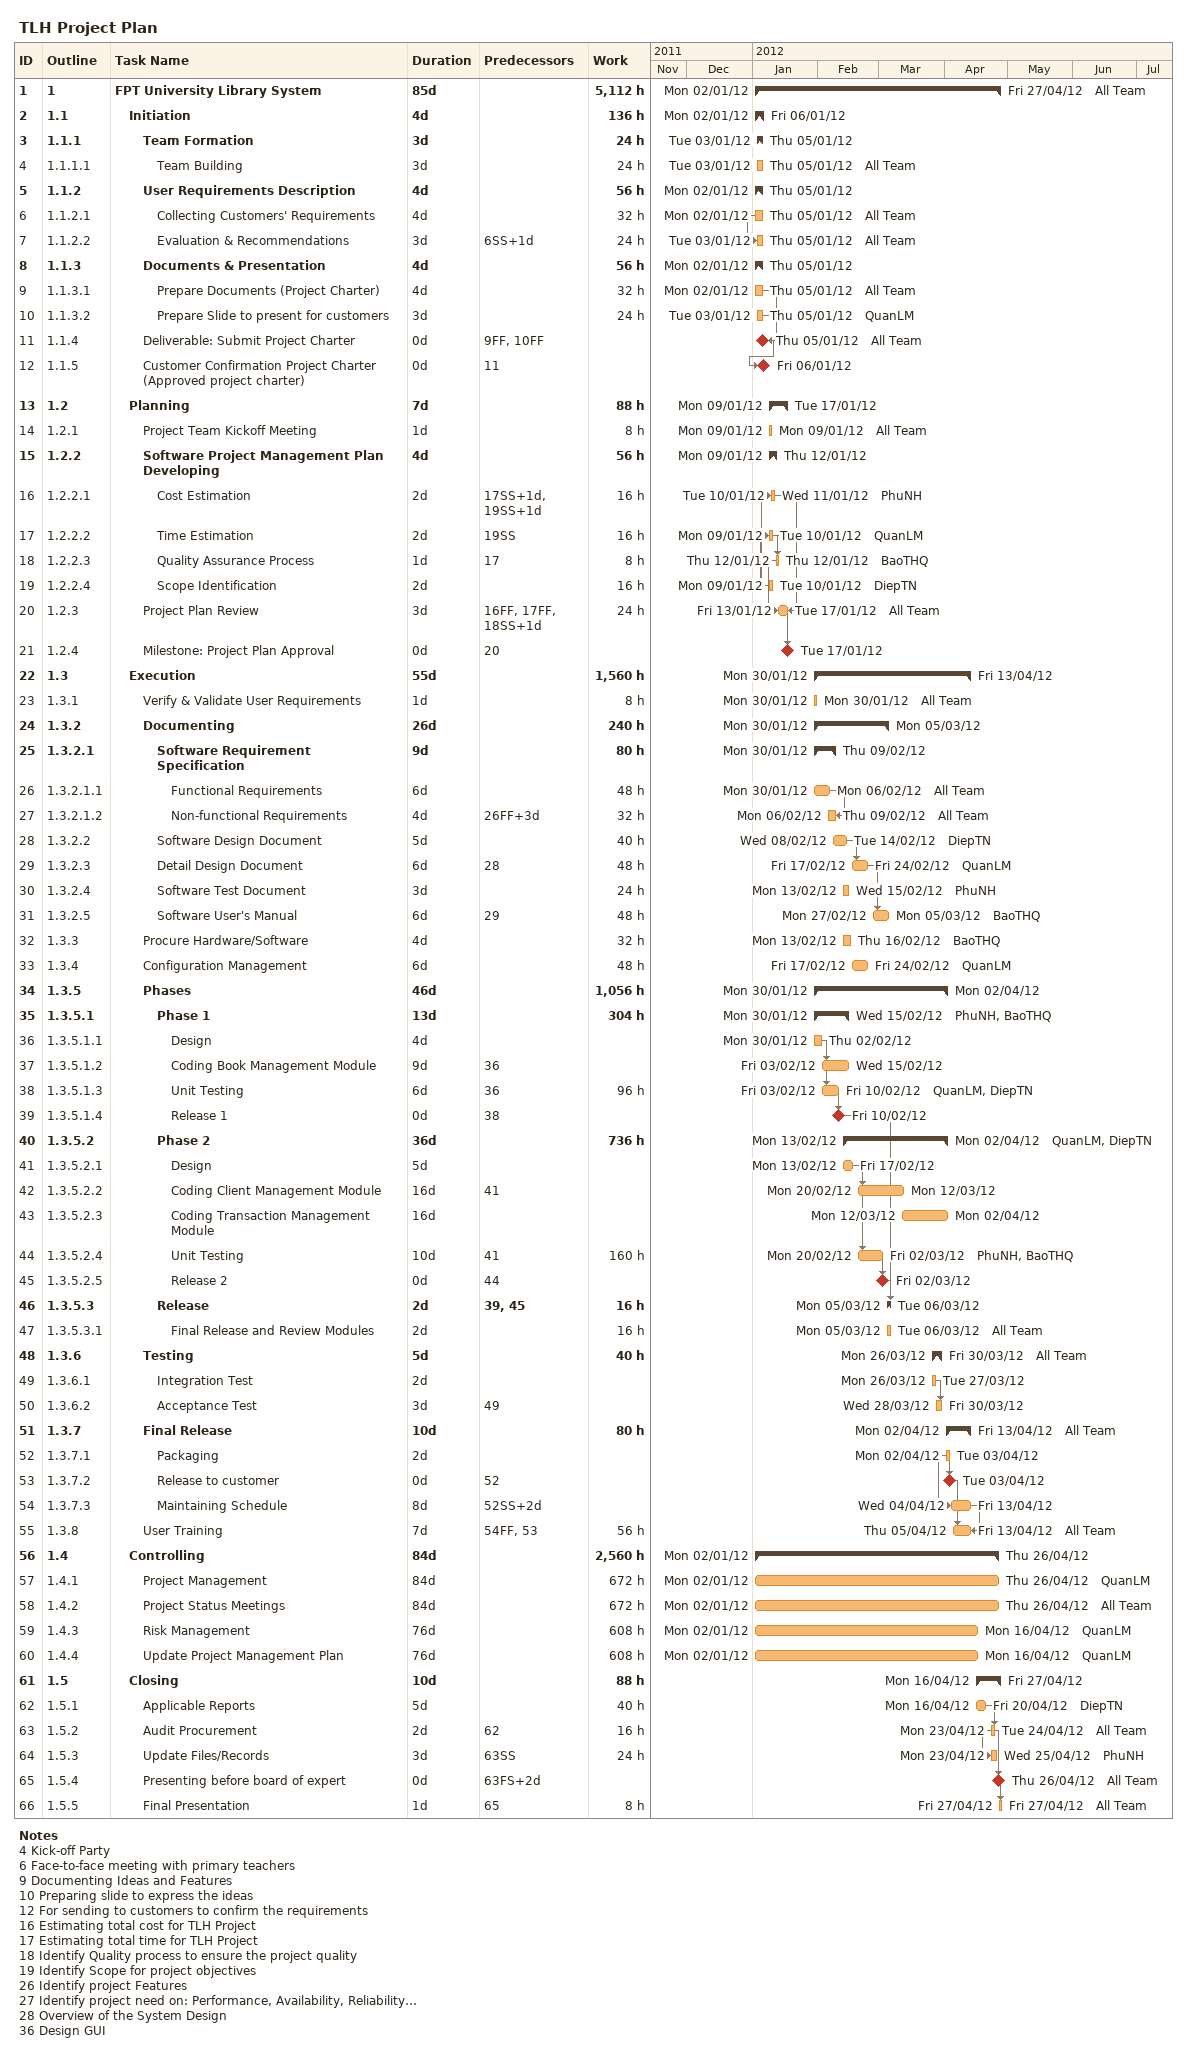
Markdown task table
TLH Project Plan

| ID | WBS | Task | Duration | Start | Finish | Predecessors | Resources | Work (h) |
|---|---|---|---|---|---|---|---|---|
| 1 | 1 | **FPT University Library System** | 85d | 2012-01-02 | 2012-04-27 |  | All Team | 5112 |
| 2 | 1.1 | **Initiation** | 4d | 2012-01-02 | 2012-01-06 |  |  | 136 |
| 3 | 1.1.1 | **Team Formation** | 3d | 2012-01-03 | 2012-01-05 |  |  | 24 |
| 4 | 1.1.1.1 | Team Building | 3d | 2012-01-03 | 2012-01-05 |  | All Team | 24 |
| 5 | 1.1.2 | **User Requirements Description** | 4d | 2012-01-02 | 2012-01-05 |  |  | 56 |
| 6 | 1.1.2.1 | Collecting Customers' Requirements | 4d | 2012-01-02 | 2012-01-05 |  | All Team | 32 |
| 7 | 1.1.2.2 | Evaluation & Recommendations | 3d | 2012-01-03 | 2012-01-05 | 6SS+1d | All Team | 24 |
| 8 | 1.1.3 | **Documents & Presentation** | 4d | 2012-01-02 | 2012-01-05 |  |  | 56 |
| 9 | 1.1.3.1 | Prepare Documents (Project Charter) | 4d | 2012-01-02 | 2012-01-05 |  | All Team | 32 |
| 10 | 1.1.3.2 | Prepare Slide to present for customers | 3d | 2012-01-03 | 2012-01-05 |  | QuanLM | 24 |
| 11 | 1.1.4 | Deliverable: Submit Project Charter | 0d | 2012-01-05 | 2012-01-05 | 9FF, 10FF | All Team |  |
| 12 | 1.1.5 | Customer Confirmation Project Charter (Approved project charter) | 0d | 2012-01-06 | 2012-01-06 | 11 |  |  |
| 13 | 1.2 | **Planning** | 7d | 2012-01-09 | 2012-01-17 |  |  | 88 |
| 14 | 1.2.1 | Project Team Kickoff Meeting | 1d | 2012-01-09 | 2012-01-09 |  | All Team | 8 |
| 15 | 1.2.2 | **Software Project Management Plan Developing** | 4d | 2012-01-09 | 2012-01-12 |  |  | 56 |
| 16 | 1.2.2.1 | Cost Estimation | 2d | 2012-01-10 | 2012-01-11 | 17SS+1d, 19SS+1d | PhuNH | 16 |
| 17 | 1.2.2.2 | Time Estimation | 2d | 2012-01-09 | 2012-01-10 | 19SS | QuanLM | 16 |
| 18 | 1.2.2.3 | Quality Assurance Process | 1d | 2012-01-12 | 2012-01-12 | 17 | BaoTHQ | 8 |
| 19 | 1.2.2.4 | Scope Identification | 2d | 2012-01-09 | 2012-01-10 |  | DiepTN | 16 |
| 20 | 1.2.3 | Project Plan Review | 3d | 2012-01-13 | 2012-01-17 | 16FF, 17FF, 18SS+1d | All Team | 24 |
| 21 | 1.2.4 | Milestone: Project Plan Approval | 0d | 2012-01-17 | 2012-01-17 | 20 |  |  |
| 22 | 1.3 | **Execution** | 55d | 2012-01-30 | 2012-04-13 |  |  | 1560 |
| 23 | 1.3.1 | Verify & Validate User Requirements | 1d | 2012-01-30 | 2012-01-30 |  | All Team | 8 |
| 24 | 1.3.2 | **Documenting** | 26d | 2012-01-30 | 2012-03-05 |  |  | 240 |
| 25 | 1.3.2.1 | **Software Requirement Specification** | 9d | 2012-01-30 | 2012-02-09 |  |  | 80 |
| 26 | 1.3.2.1.1 | Functional Requirements | 6d | 2012-01-30 | 2012-02-06 |  | All Team | 48 |
| 27 | 1.3.2.1.2 | Non-functional Requirements | 4d | 2012-02-06 | 2012-02-09 | 26FF+3d | All Team | 32 |
| 28 | 1.3.2.2 | Software Design Document | 5d | 2012-02-08 | 2012-02-14 |  | DiepTN | 40 |
| 29 | 1.3.2.3 | Detail Design Document | 6d | 2012-02-17 | 2012-02-24 | 28 | QuanLM | 48 |
| 30 | 1.3.2.4 | Software Test Document | 3d | 2012-02-13 | 2012-02-15 |  | PhuNH | 24 |
| 31 | 1.3.2.5 | Software User's Manual | 6d | 2012-02-27 | 2012-03-05 | 29 | BaoTHQ | 48 |
| 32 | 1.3.3 | Procure Hardware/Software | 4d | 2012-02-13 | 2012-02-16 |  | BaoTHQ | 32 |
| 33 | 1.3.4 | Configuration Management | 6d | 2012-02-17 | 2012-02-24 |  | QuanLM | 48 |
| 34 | 1.3.5 | **Phases** | 46d | 2012-01-30 | 2012-04-02 |  |  | 1056 |
| 35 | 1.3.5.1 | **Phase 1** | 13d | 2012-01-30 | 2012-02-15 |  | PhuNH, BaoTHQ | 304 |
| 36 | 1.3.5.1.1 | Design | 4d | 2012-01-30 | 2012-02-02 |  |  |  |
| 37 | 1.3.5.1.2 | Coding Book Management Module | 9d | 2012-02-03 | 2012-02-15 | 36 |  |  |
| 38 | 1.3.5.1.3 | Unit Testing | 6d | 2012-02-03 | 2012-02-10 | 36 | QuanLM, DiepTN | 96 |
| 39 | 1.3.5.1.4 | Release 1 | 0d | 2012-02-10 | 2012-02-10 | 38 |  |  |
| 40 | 1.3.5.2 | **Phase 2** | 36d | 2012-02-13 | 2012-04-02 |  | QuanLM, DiepTN | 736 |
| 41 | 1.3.5.2.1 | Design | 5d | 2012-02-13 | 2012-02-17 |  |  |  |
| 42 | 1.3.5.2.2 | Coding Client Management Module | 16d | 2012-02-20 | 2012-03-12 | 41 |  |  |
| 43 | 1.3.5.2.3 | Coding Transaction Management Module | 16d | 2012-03-12 | 2012-04-02 |  |  |  |
| 44 | 1.3.5.2.4 | Unit Testing | 10d | 2012-02-20 | 2012-03-02 | 41 | PhuNH, BaoTHQ | 160 |
| 45 | 1.3.5.2.5 | Release 2 | 0d | 2012-03-02 | 2012-03-02 | 44 |  |  |
| 46 | 1.3.5.3 | **Release** | 2d | 2012-03-05 | 2012-03-06 | 39, 45 |  | 16 |
| 47 | 1.3.5.3.1 | Final Release and Review Modules | 2d | 2012-03-05 | 2012-03-06 |  | All Team | 16 |
| 48 | 1.3.6 | **Testing** | 5d | 2012-03-26 | 2012-03-30 |  | All Team | 40 |
| 49 | 1.3.6.1 | Integration Test | 2d | 2012-03-26 | 2012-03-27 |  |  |  |
| 50 | 1.3.6.2 | Acceptance Test | 3d | 2012-03-28 | 2012-03-30 | 49 |  |  |
| 51 | 1.3.7 | **Final Release** | 10d | 2012-04-02 | 2012-04-13 |  | All Team | 80 |
| 52 | 1.3.7.1 | Packaging | 2d | 2012-04-02 | 2012-04-03 |  |  |  |
| 53 | 1.3.7.2 | Release to customer | 0d | 2012-04-03 | 2012-04-03 | 52 |  |  |
| 54 | 1.3.7.3 | Maintaining Schedule | 8d | 2012-04-04 | 2012-04-13 | 52SS+2d |  |  |
| 55 | 1.3.8 | User Training | 7d | 2012-04-05 | 2012-04-13 | 54FF, 53 | All Team | 56 |
| 56 | 1.4 | **Controlling** | 84d | 2012-01-02 | 2012-04-26 |  |  | 2560 |
| 57 | 1.4.1 | Project Management | 84d | 2012-01-02 | 2012-04-26 |  | QuanLM | 672 |
| 58 | 1.4.2 | Project Status Meetings | 84d | 2012-01-02 | 2012-04-26 |  | All Team | 672 |
| 59 | 1.4.3 | Risk Management | 76d | 2012-01-02 | 2012-04-16 |  | QuanLM | 608 |
| 60 | 1.4.4 | Update Project Management Plan | 76d | 2012-01-02 | 2012-04-16 |  | QuanLM | 608 |
| 61 | 1.5 | **Closing** | 10d | 2012-04-16 | 2012-04-27 |  |  | 88 |
| 62 | 1.5.1 | Applicable Reports | 5d | 2012-04-16 | 2012-04-20 |  | DiepTN | 40 |
| 63 | 1.5.2 | Audit Procurement | 2d | 2012-04-23 | 2012-04-24 | 62 | All Team | 16 |
| 64 | 1.5.3 | Update Files/Records | 3d | 2012-04-23 | 2012-04-25 | 63SS | PhuNH | 24 |
| 65 | 1.5.4 | Presenting before board of expert | 0d | 2012-04-26 | 2012-04-26 | 63FS+2d | All Team |  |
| 66 | 1.5.5 | Final Presentation | 1d | 2012-04-27 | 2012-04-27 | 65 | All Team | 8 |

Notes
- 4: Kick-off Party
- 6: Face-to-face meeting with primary teachers
- 9: Documenting Ideas and Features
- 10: Preparing slide to express the ideas
- 12: For sending to customers to confirm the requirements
- 16: Estimating total cost for TLH Project
- 17: Estimating total time for TLH Project
- 18: Identify Quality process to ensure the project quality
- 19: Identify Scope for project objectives
- 26: Identify project Features
- 27: Identify project need on: Performance, Availability, Reliability…
- 28: Overview of the System Design
- 36: Design GUI
